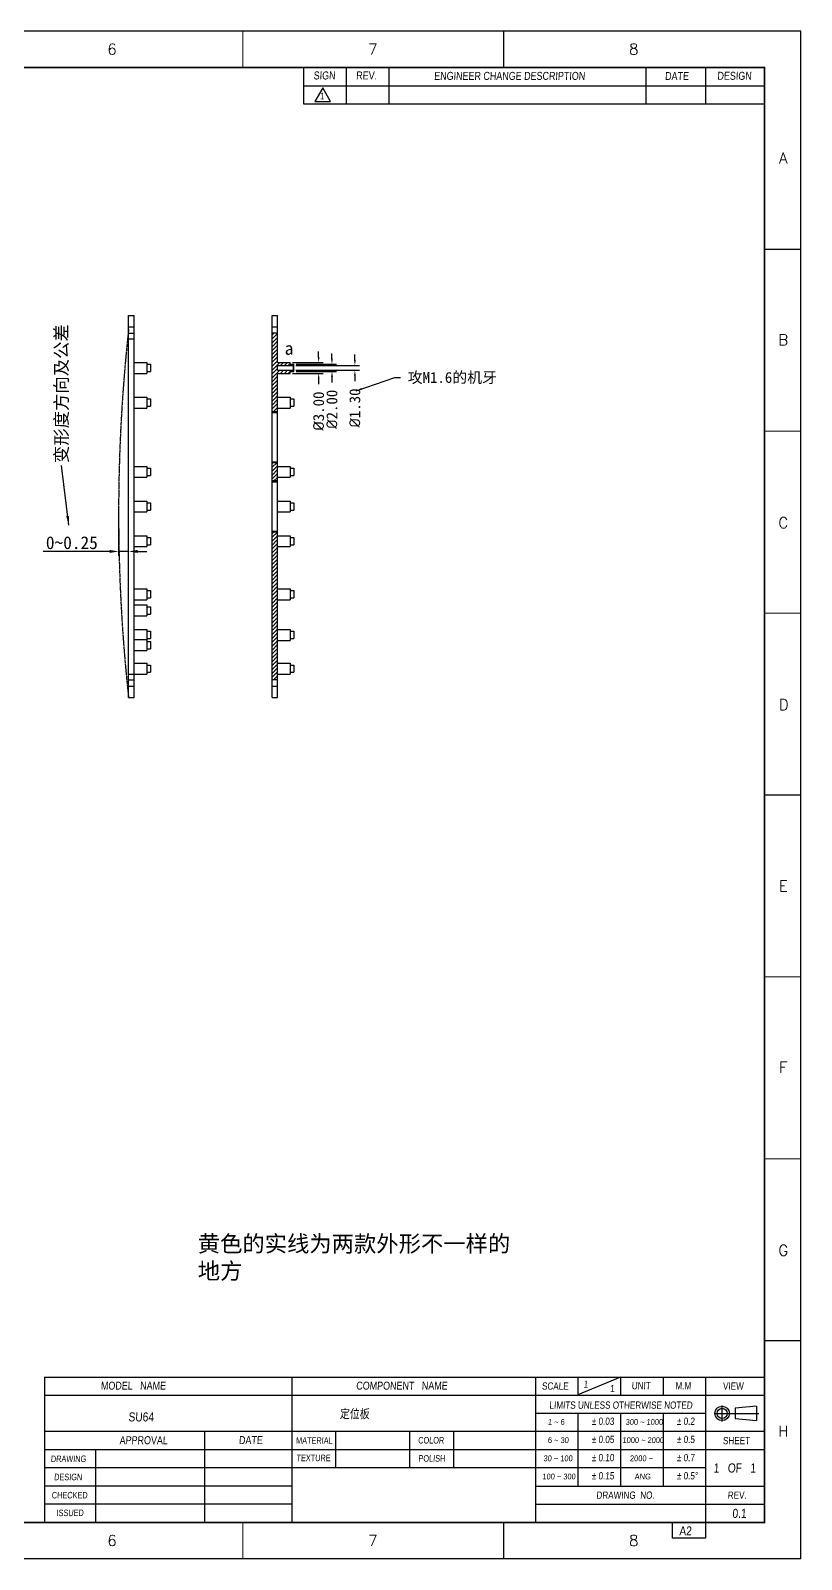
# Model space of a CAD drawing. Header units: millimetres. Extents: x -704 to 518, y -158 to 262.
# Drawn here: x -322 to -110, y -157.9 to 262.4 of the extents above; entities that cross this region are included whole.
import ezdxf
from ezdxf.enums import TextEntityAlignment as Align

# ---------------------------------------------------------------- set-up
doc = ezdxf.new("R2010")
doc.units = ezdxf.units.MM
doc.linetypes.add('DOT', pattern=[0.2, 0.1, -0.1])
for name, color, linetype in [('0 @ 1', 7, 'Continuous'), ('02___PRT_ALL_AXES', 7, 'Continuous'), ('06___PRT_ALL_SURFS', 7, 'Continuous'), ('TEXT', 6, 'Continuous')]:
    doc.layers.add(name, color=color, linetype=linetype)
doc.styles.add('POSITION', font='romanc.shx', dxfattribs={"height": 3})
doc.styles.get("Standard").update_dxf_attribs({"font": ''})
doc.styles.add('TEXT', font='arial.ttf', dxfattribs={"width": 0.8, "oblique": 3, "height": 2.5})
doc.styles.add('说明', font='', dxfattribs={"height": 3})
doc.styles.get('Standard').set_extended_font_data('SimSun')
doc.styles.get('说明').set_extended_font_data('SimSun')
doc.dimstyles.new('jw-1', dxfattribs={"dimtxt": 3.5, "dimasz": 2.5, "dimexe": 1.25, "dimexo": 0.625, "dimtad": 1, "dimzin": 1, "dimtxsty": 'Standard', "dimcen": 2.5, "dimclrd": 3, "dimclre": 3, "dimclrt": 3, "dimadec": 1, "dimazin": 0, "dimtfac": 1, "dimtmove": 0, "dimatfit": 3, "dimfxl": 0, "dimarcsym": 0})
doc.dimstyles.get("Standard").update_dxf_attribs({"dimtxt": 3, "dimasz": 1.5, "dimexe": 1.25, "dimexo": 0.65, "dimgap": 2, "dimtad": 0, "dimzin": 0, "dimdsep": 46, "dimtxsty": 'Standard', "dimcen": 2, "dimclrd": 3, "dimclre": 3, "dimclrt": 3, "dimazin": 0, "dimtfac": 1, "dimtofl": 0, "dimtmove": 0, "dimatfit": 3, "dimfxl": 0, "dimtolj": 1, "dimtzin": 0, "dimarcsym": 0})

# ---------------------------------------------------------------- blocks, each defined once
blk = doc.blocks.new('TITLE_MODIFY')
for p, q in [((-126.75, 0.16), (-126.75, -9.84)), ((-126.75, 0.16), (0, 0.16)), ((-115.05, 0.16), (-115.05, -9.84)), ((-103.35, 0.16), (-103.35, -9.84)), ((-32.65, 0.16), (-32.65, -9.74)), ((-16.2, 0.16), (-16.2, -9.84)), ((0, -9.84), (0, 0.16)), ((-126.75, -4.84), (0, -4.84)), ((-126.75, -9.84), (0, -9.84))]:
    blk.add_line(p, q)
at = {"layer": 'TEXT'}
blk.add_lwpolyline([(-121.5, -5.4), (-123.66, -9.15), (-119.33, -9.15)], close=True, dxfattribs=at)
at = {"style": 'TEXT', "oblique": 3, "width": 0.8}
for s, p in [('SIGN', (-124.03, -3.13)), ('REV.', (-112.33, -3.13)), ('ENGINEER CHANGE DESCRIPTION', (-90.88, -3.25)), ('DATE', (-27.39, -3.29)), ('DESIGN', (-12.99, -3.23))]:
    blk.add_text(s, height=2.2, dxfattribs=at).set_placement(p)
at = {"layer": 'TEXT', "style": 'TEXT', "oblique": 3, "width": 0.8}
blk.add_text('1', height=1.8, dxfattribs=at).set_placement((-122.22, -8.58))
blk = doc.blocks.new('*D93')
at = {"color": 3, "lineweight": -2, "transparency": 16777216}
for p, q in [((-242.74, 172.62), (-242.74, 174.12)), ((-249.89, 171.12), (-241.49, 171.12)), ((-249.89, 168.12), (-241.49, 168.12)), ((-242.74, 166.62), (-242.74, 165.12))]:
    blk.add_line(p, q, dxfattribs=at)
at = {"color": 3, "transparency": 16777216}
for points in [[(-242.99, 172.62), (-242.49, 172.62), (-242.74, 171.12)], [(-242.99, 166.62), (-242.49, 166.62), (-242.74, 168.12)]]:
    blk.add_solid(points, dxfattribs=at)
at = {"layer": 'Defpoints', "color": 0, "transparency": 16777216}
for p in [(-250.54, 171.12), (-250.54, 168.12), (-242.74, 168.12)]:
    blk.add_point(p, dxfattribs=at)
at = {"color": 3, "transparency": 16777216, "insert": (-242.74, 157.74), "char_height": 3, "attachment_point": 5, "rotation": 90}
blk.add_mtext('\\A1;{\\fISOCPEUR|b0|i0|c0|p34;%%C}3.00', dxfattribs=at)
blk = doc.blocks.new('*D94')
at = {"color": 3, "lineweight": -2, "transparency": 16777216}
for p, q in [((-239.08, 172.12), (-239.08, 173.62)), ((-248.89, 170.62), (-237.83, 170.62)), ((-248.89, 168.62), (-237.83, 168.62)), ((-239.08, 167.12), (-239.08, 165.62))]:
    blk.add_line(p, q, dxfattribs=at)
at = {"color": 3, "transparency": 16777216}
for points in [[(-239.33, 172.12), (-238.83, 172.12), (-239.08, 170.62)], [(-239.33, 167.12), (-238.83, 167.12), (-239.08, 168.62)]]:
    blk.add_solid(points, dxfattribs=at)
at = {"layer": 'Defpoints', "color": 0, "transparency": 16777216}
for p in [(-249.54, 170.62), (-249.54, 168.62), (-239.08, 168.62)]:
    blk.add_point(p, dxfattribs=at)
at = {"color": 3, "transparency": 16777216, "insert": (-239.08, 158.24), "char_height": 3, "attachment_point": 5, "rotation": 90}
blk.add_mtext('\\A1;{\\fISOCPEUR|b0|i0|c0|p34;%%C}2.00', dxfattribs=at)
blk = doc.blocks.new('*D95')
at = {"color": 3, "lineweight": -2, "transparency": 16777216}
for p, q in [((-232.77, 171.77), (-232.77, 173.27)), ((-249.04, 170.27), (-231.52, 170.27)), ((-249.04, 168.97), (-231.52, 168.97)), ((-232.77, 167.47), (-232.77, 165.97))]:
    blk.add_line(p, q, dxfattribs=at)
at = {"color": 3, "transparency": 16777216}
for points in [[(-233.02, 171.77), (-232.52, 171.77), (-232.77, 170.27)], [(-233.02, 167.47), (-232.52, 167.47), (-232.77, 168.97)]]:
    blk.add_solid(points, dxfattribs=at)
at = {"layer": 'Defpoints', "color": 0, "transparency": 16777216}
for p in [(-249.69, 170.27), (-249.69, 168.97), (-232.77, 168.97)]:
    blk.add_point(p, dxfattribs=at)
at = {"color": 3, "transparency": 16777216, "insert": (-232.77, 158.59), "char_height": 3, "attachment_point": 5, "rotation": 90}
blk.add_mtext('\\A1;{\\fISOCPEUR|b0|i0|c0|p34;%%C}1.30', dxfattribs=at)
blk = doc.blocks.new('*D101')
at = {"color": 3, "lineweight": -2, "transparency": 16777216}
for p, q in [((-297.75, 129.87), (-297.75, 117.91)), ((-300.25, 119.16), (-318.47, 119.16)), ((-295.02, 119.16), (-297.75, 119.16)), ((-295.02, 118.77), (-295.02, 120.41)), ((-292.52, 119.16), (-290.02, 119.16))]:
    blk.add_line(p, q, dxfattribs=at)
at = {"color": 3, "transparency": 16777216}
for points in [[(-300.25, 119.58), (-300.25, 118.75), (-297.75, 119.16)], [(-292.52, 119.58), (-292.52, 118.75), (-295.02, 119.16)]]:
    blk.add_solid(points, dxfattribs=at)
at = {"layer": 'Defpoints', "color": 0, "transparency": 16777216}
for p in [(-297.75, 130.49), (-297.75, 119.16), (-295.02, 118.14)]:
    blk.add_point(p, dxfattribs=at)
at = {"color": 3, "transparency": 16777216, "insert": (-310.61, 121.54), "char_height": 3.5, "attachment_point": 5}
blk.add_mtext('0~0.25', dxfattribs=at)

msp = doc.modelspace()

# ---------------------------------------------------------------- hatches: boundary and pattern name
at = {"linetype": 'Continuous'}
h = msp.add_hatch(dxfattribs=at)
h.set_pattern_fill('XSEC0001', color=2, scale=0.755971, angle=45, style=0, pattern_type=0)
h.set_pattern_definition([(45, (-656.81405, -147.7954), (-0.5345523, 0.5345523), [])])
edge = h.paths.add_edge_path()
edge.add_line((-255.539, 83.902), (-255.539, 124.502))
edge.add_line((-254.039, 124.502), (-255.539, 124.502))
edge.add_line((-254.039, 83.902), (-254.039, 124.502))
edge.add_line((-254.039, 83.902), (-255.539, 83.902))
edge = h.paths.add_edge_path()
edge.add_line((-255.539, 138.532), (-255.539, 143.552))
edge.add_line((-254.039, 143.552), (-255.539, 143.552))
edge.add_line((-254.039, 138.532), (-254.039, 143.552))
edge.add_line((-254.039, 138.532), (-255.539, 138.532))
edge = h.paths.add_edge_path()
edge.add_line((-255.539, 157.582), (-255.539, 179.132))
edge.add_line((-254.039, 179.132), (-255.539, 179.132))
edge.add_line((-254.039, 171.117), (-254.039, 179.132))
edge.add_line((-254.039, 171.117), (-250.539, 171.117))
edge.add_line((-250.539, 170.617), (-250.539, 171.117))
edge.add_line((-250.539, 170.617), (-249.539, 170.617))
edge.add_line((-249.539, 170.617), (-249.539, 170.417))
edge.add_line((-249.689, 170.267), (-249.539, 170.417))
edge.add_line((-254.039, 170.267), (-249.689, 170.267))
edge.add_line((-254.039, 168.967), (-254.039, 170.267))
edge.add_line((-254.039, 168.967), (-249.689, 168.967))
edge.add_line((-249.689, 168.967), (-249.539, 168.817))
edge.add_line((-249.539, 168.817), (-249.539, 168.617))
edge.add_line((-250.539, 168.617), (-249.539, 168.617))
edge.add_line((-250.539, 168.117), (-250.539, 168.617))
edge.add_line((-254.039, 168.117), (-250.539, 168.117))
edge.add_line((-254.039, 157.582), (-254.039, 168.117))
edge.add_line((-254.039, 157.582), (-255.539, 157.582))

# ---------------------------------------------------------------- linework, layer by layer
for p, q in [((-110.119, 262.205), (-704.119, 262.205)), ((-110.119, -157.795), (-110.119, 262.205)), ((-318.119, -107.795), (-120.119, -107.795)), ((-318.119, -107.795), (-318.119, -147.795)), ((-250.119, -107.795), (-250.119, -147.795)), ((-183.119, -107.795), (-183.119, -147.795)), ((-159.719, -107.795), (-171.419, -112.695)), ((-171.419, -107.795), (-171.419, -112.695)), ((-159.719, -107.795), (-159.719, -112.695)), ((-148.019, -107.795), (-148.019, -112.695)), ((-136.319, -107.795), (-136.319, -147.795)), ((-120.119, -107.795), (-120.119, -147.795)), ((-318.119, -112.795), (-120.119, -112.795)), ((-122.37, -115.795), (-128.179, -116.395)), ((-128.179, -116.395), (-128.179, -119.195)), ((-122.37, -115.795), (-122.37, -119.795)), ((-136.319, -117.795), (-183.119, -117.795)), ((-171.419, -117.795), (-171.419, -137.795)), ((-159.719, -117.795), (-159.719, -137.795)), ((-148.019, -117.795), (-148.019, -137.795)), ((-128.179, -119.195), (-122.37, -119.795)), ((-120.119, -122.795), (-318.119, -122.795)), ((-274.119, -122.795), (-274.119, -147.795)), ((-238.119, -122.795), (-238.119, -132.795)), ((-217.619, -132.795), (-217.619, -122.795)), ((-205.619, -122.795), (-205.619, -132.795)), ((-120.119, -127.795), (-318.119, -127.795)), ((-304.119, -127.795), (-304.119, -147.795)), ((-136.319, -132.795), (-318.119, -132.795)), ((-250.119, -132.795), (-313.119, -132.795)), ((-250.119, -137.795), (-318.119, -137.795)), ((-183.119, -137.795), (-120.119, -137.795)), ((-250.119, -142.795), (-318.119, -142.795)), ((-183.119, -142.795), (-120.119, -142.795)), ((-318.119, -147.795), (-120.119, -147.795)), ((-145.411, -152.095), (-145.411, -147.795)), ((-136.319, -147.795), (-136.319, -152.095)), ((-136.319, -152.095), (-145.411, -152.095)), ((-110.119, -157.795), (-704.119, -157.795))]:
    msp.add_line(p, q)
at = {"color": 7, "linetype": 'Continuous'}
for p, q in [((-295.018, 79.052), (-295.018, 183.982)), ((-295.018, 183.982), (-293.518, 183.982)), ((-295.018, 180.932), (-293.518, 180.932)), ((-293.518, 79.052), (-293.518, 183.982)), ((-255.539, 79.052), (-255.539, 183.982)), ((-255.539, 183.982), (-254.039, 183.982)), ((-255.539, 180.932), (-254.039, 180.932)), ((-254.039, 171.117), (-254.039, 183.982)), ((-295.018, 179.132), (-293.518, 179.132)), ((-295.018, 177.632), (-293.518, 177.632)), ((-254.039, 179.132), (-255.539, 179.132)), ((-290.018, 170.617), (-289.018, 170.617)), ((-290.018, 168.617), (-289.018, 168.617)), ((-289.018, 170.617), (-289.018, 168.617)), ((-254.039, 171.117), (-250.539, 171.117)), ((-254.039, 168.967), (-254.039, 170.267)), ((-254.039, 170.267), (-249.689, 170.267)), ((-254.039, 168.967), (-249.689, 168.967)), ((-250.539, 170.617), (-250.539, 171.117)), ((-250.539, 170.617), (-249.539, 170.617)), ((-250.539, 168.117), (-250.539, 168.617)), ((-250.539, 168.617), (-249.539, 168.617)), ((-249.689, 170.267), (-249.539, 170.417)), ((-249.689, 168.967), (-249.689, 170.267)), ((-249.689, 168.967), (-249.539, 168.817)), ((-249.539, 168.617), (-249.539, 170.617)), ((-254.039, 79.052), (-254.039, 168.117)), ((-254.039, 168.117), (-250.539, 168.117)), ((-290.018, 161.092), (-289.018, 161.092)), ((-289.018, 161.092), (-289.018, 159.092)), ((-254.039, 161.592), (-250.539, 161.592)), ((-250.539, 161.092), (-249.539, 161.092)), ((-249.539, 161.092), (-249.539, 159.092)), ((-290.018, 159.092), (-289.018, 159.092)), ((-254.039, 157.582), (-255.539, 157.582)), ((-255.539, 157.382), (-254.039, 157.382)), ((-254.039, 158.592), (-250.539, 158.592)), ((-250.539, 159.092), (-249.539, 159.092)), ((-255.539, 143.752), (-254.039, 143.752)), ((-254.039, 143.552), (-255.539, 143.552)), ((-290.018, 142.042), (-289.018, 142.042)), ((-290.018, 140.042), (-289.018, 140.042)), ((-289.018, 142.042), (-289.018, 140.042)), ((-254.039, 142.542), (-250.539, 142.542)), ((-254.039, 139.542), (-250.539, 139.542)), ((-250.539, 142.042), (-249.539, 142.042)), ((-250.539, 140.042), (-249.539, 140.042)), ((-249.539, 142.042), (-249.539, 140.042)), ((-254.039, 138.532), (-255.539, 138.532)), ((-255.539, 138.332), (-254.039, 138.332)), ((-290.018, 132.517), (-289.018, 132.517)), ((-290.018, 130.517), (-289.018, 130.517)), ((-289.018, 132.517), (-289.018, 130.517)), ((-254.039, 133.017), (-250.539, 133.017)), ((-250.539, 132.517), (-249.539, 132.517)), ((-250.539, 130.517), (-249.539, 130.517)), ((-249.539, 132.517), (-249.539, 130.517)), ((-254.039, 130.017), (-250.539, 130.017)), ((-290.018, 122.992), (-289.018, 122.992)), ((-289.018, 122.992), (-289.018, 120.992)), ((-255.539, 124.702), (-254.039, 124.702)), ((-254.039, 124.502), (-255.539, 124.502)), ((-254.039, 123.492), (-250.539, 123.492)), ((-250.539, 122.992), (-249.539, 122.992)), ((-249.539, 122.992), (-249.539, 120.992)), ((-290.018, 120.992), (-289.018, 120.992)), ((-254.039, 120.492), (-250.539, 120.492)), ((-250.539, 120.992), (-249.539, 120.992)), ((-290.018, 108.387), (-289.018, 108.387)), ((-290.018, 106.387), (-289.018, 106.387)), ((-289.018, 108.387), (-289.018, 106.387)), ((-254.039, 108.887), (-250.539, 108.887)), ((-254.039, 105.887), (-250.539, 105.887)), ((-250.539, 108.387), (-249.539, 108.387)), ((-250.539, 106.387), (-249.539, 106.387)), ((-249.539, 108.387), (-249.539, 106.387)), ((-290.018, 103.942), (-289.018, 103.942)), ((-290.018, 101.942), (-289.018, 101.942)), ((-289.018, 103.942), (-289.018, 101.942)), ((-290.018, 97.217), (-289.018, 97.217)), ((-289.018, 97.217), (-289.018, 95.217)), ((-254.039, 97.717), (-250.539, 97.717)), ((-250.539, 97.217), (-249.539, 97.217)), ((-249.539, 97.217), (-249.539, 95.217)), ((-290.018, 95.217), (-289.018, 95.217)), ((-290.018, 94.417), (-289.018, 94.417)), ((-289.018, 94.417), (-289.018, 92.417)), ((-254.039, 94.717), (-250.539, 94.717)), ((-250.539, 95.217), (-249.539, 95.217)), ((-290.018, 92.417), (-289.018, 92.417)), ((-254.039, 88.437), (-250.539, 88.437)), ((-295.018, 85.402), (-293.518, 85.402)), ((-290.018, 87.937), (-289.018, 87.937)), ((-290.018, 85.937), (-289.018, 85.937)), ((-289.018, 87.937), (-289.018, 85.937)), ((-254.039, 85.437), (-250.539, 85.437)), ((-250.539, 87.937), (-249.539, 87.937)), ((-250.539, 85.937), (-249.539, 85.937)), ((-249.539, 87.937), (-249.539, 85.937)), ((-295.018, 83.902), (-293.518, 83.902)), ((-295.018, 82.102), (-293.518, 82.102)), ((-254.039, 83.902), (-255.539, 83.902)), ((-255.539, 82.102), (-254.039, 82.102)), ((-295.018, 79.052), (-293.518, 79.052)), ((-255.539, 79.052), (-254.039, 79.052))]:
    msp.add_line(p, q, dxfattribs=at)
at = {"ltscale": 0.5}
for p, q in [((-131.779, -120.001), (-131.779, -115.635)), ((-133.923, -117.795), (-121.699, -117.795))]:
    msp.add_line(p, q, dxfattribs=at)
at = {"const_width": 0.3}
for points in [[(-263.619, 252.205), (-263.619, 262.205)], [(-191.869, 252.205), (-191.869, 262.205)], [(-120.119, 202.205), (-110.119, 202.205)], [(-120.119, 152.205), (-110.119, 152.205)], [(-120.119, 102.205), (-110.119, 102.205)], [(-110.119, 52.205), (-120.119, 52.205)], [(-120.119, 2.205), (-110.119, 2.205)], [(-120.119, -47.795), (-110.119, -47.795)], [(-120.119, -97.795), (-110.119, -97.795)], [(-263.619, -147.795), (-263.619, -157.795)], [(-191.869, -147.795), (-191.869, -157.795)]]:
    msp.add_lwpolyline(points, dxfattribs=at)
at = {"const_width": 0.5}
msp.add_lwpolyline([(-694.119, -147.795), (-120.119, -147.795), (-120.119, 252.205), (-694.119, 252.205)], close=True, dxfattribs=at)
for radius in [2, 1.4]:
    msp.add_circle((-131.779, -117.795), radius)
at = {"color": 4, "linetype": 'DOT'}
msp.add_arc((170.166, 129.602), 467.922, 173.79818, 186.20182, dxfattribs=at)
at = {"layer": '02___PRT_ALL_AXES', "color": 7, "linetype": 'Continuous'}
for p, q in [((-293.518, 171.117), (-290.018, 171.117)), ((-290.018, 171.117), (-290.018, 168.117)), ((-293.518, 168.117), (-290.018, 168.117)), ((-293.518, 161.592), (-290.018, 161.592)), ((-290.018, 161.592), (-290.018, 158.592)), ((-250.539, 161.592), (-250.539, 158.592)), ((-293.518, 158.592), (-290.018, 158.592)), ((-293.518, 142.542), (-290.018, 142.542)), ((-293.518, 139.542), (-290.018, 139.542)), ((-290.018, 142.542), (-290.018, 139.542)), ((-250.539, 142.542), (-250.539, 139.542)), ((-293.518, 133.017), (-290.018, 133.017)), ((-293.518, 130.04), (-293.518, 132.995)), ((-290.018, 133.017), (-290.018, 130.017)), ((-250.539, 133.017), (-250.539, 130.017)), ((-293.518, 130.017), (-290.018, 130.017)), ((-293.518, 123.492), (-290.018, 123.492)), ((-290.018, 123.492), (-290.018, 120.492)), ((-250.539, 123.492), (-250.539, 120.492)), ((-293.518, 120.492), (-290.018, 120.492)), ((-293.518, 108.887), (-290.018, 108.887)), ((-293.518, 105.887), (-290.018, 105.887)), ((-290.018, 108.887), (-290.018, 105.887)), ((-250.539, 108.887), (-250.539, 105.887)), ((-293.518, 104.442), (-290.018, 104.442)), ((-293.518, 101.442), (-290.018, 101.442)), ((-290.018, 104.442), (-290.018, 101.442)), ((-293.518, 97.717), (-290.018, 97.717)), ((-290.018, 97.717), (-290.018, 91.917)), ((-250.539, 97.717), (-250.539, 94.717)), ((-293.518, 94.917), (-290.018, 94.917)), ((-293.518, 91.917), (-290.018, 91.917)), ((-293.518, 88.437), (-290.018, 88.437)), ((-290.018, 88.437), (-290.018, 85.437)), ((-250.539, 88.437), (-250.539, 85.437)), ((-293.518, 85.437), (-290.018, 85.437))]:
    msp.add_line(p, q, dxfattribs=at)
at = {"layer": '06___PRT_ALL_SURFS', "color": 7, "linetype": 'Continuous'}
msp.add_line((-255.539, 131.517), (-255.539, 133.485), dxfattribs=at)

# ---------------------------------------------------------------- block references
msp.add_blockref('TITLE_MODIFY', (-120.119, 252.048))

# ---------------------------------------------------------------- texts
at = {"style": 'POSITION'}
for s, p in [('6', (-299.562, 257.25)), ('7', (-227.819, 257.25)), ('8', (-156.075, 257.25)), ('A', (-114.959, 227.341)), ('B', (-114.959, 177.337)), ('C', (-114.959, 127.053)), ('D', (-114.82, 77.049)), ('E', (-114.959, 27.183)), ('F', (-114.959, -22.683)), ('G', (-114.959, -72.966)), ('H', (-114.959, -122.692)), ('6', (-299.562, -152.75)), ('7', (-227.819, -152.75)), ('8', (-156.075, -152.75))]:
    msp.add_text(s, height=3, dxfattribs=at).set_placement(p, align=Align.MIDDLE_CENTER)
at = {"style": 'TEXT', "oblique": 3, "width": 0.8}
for s, height, p in [('MODEL   NAME', 2.2, (-302.656, -111.274)), ('COMPONENT   NAME', 2.2, (-232.437, -111.274)), ('SCALE', 2, (-181.354, -111.277)), ('UNIT', 2, (-156.668, -111.177)), ('M.M', 2, (-144.677, -111.177)), ('VIEW', 2, (-131.586, -111.277)), ('LIMITS UNLESS OTHERWISE NOTED', 2, (-179.29, -116.524)), ('1 ~ 6', 1.6, (-179.722, -120.951)), ('%%P 0.03', 2, (-167.652, -120.951)), ('300 ~ 1000', 1.6, (-158.341, -120.951)), ('%%P 0.2', 2, (-144.252, -120.951)), ('APPROVAL', 2.2, (-297.507, -126.274)), ('DATE', 2.2, (-264.69, -126.232)), ('MATERIAL', 1.8, (-248.984, -126.152)), ('COLOR', 1.8, (-215.399, -126.078)), ('6 ~ 30', 1.6, (-179.722, -125.951)), ('%%P 0.05', 2, (-167.652, -125.951)), ('1000 ~ 2000', 1.6, (-159.203, -125.951)), ('%%P 0.5', 2, (-144.252, -125.951)), ('SHEET', 2, (-131.586, -126.277)), ('DRAWING', 1.8, (-316.415, -131.182)), ('TEXTURE', 1.8, (-248.869, -130.94)), ('POLISH', 1.8, (-215.314, -131.078)), ('30 ~ 100', 1.6, (-180.925, -130.951)), ('%%P 0.10', 2, (-167.652, -130.951)), ('2000 ~ ', 1.6, (-157.148, -130.951)), ('%%P 0.7', 2, (-144.252, -130.951)), ('DESIGN', 1.8, (-315.506, -136.181)), ('100 ~ 300', 1.6, (-181.232, -135.951)), ('%%P 0.15', 2, (-167.652, -135.951)), ('ANG', 1.6, (-155.856, -135.951)), ('%%P 0.5%%D', 2, (-144.252, -135.951)), ('CHECKED', 1.8, (-316.149, -141.181)), ('DRAWING  NO.', 2, (-166.38, -141.277)), ('REV.', 2, (-130.262, -141.277)), ('ISSUED', 1.8, (-314.846, -146.045))]:
    msp.add_text(s, height=height, dxfattribs=at).set_placement(p)
at = {"color": 3, "insert": (-315.252, 143.456), "char_height": 3.5, "attachment_point": 1, "rotation": 90}
msp.add_mtext('{\\fSimSun|b0|i0|c134|p2;\\C6;变形度方向及公差}', dxfattribs=at)
at = {"insert": (-252.079, 176.731), "char_height": 3.5, "attachment_point": 1}
msp.add_mtext_dynamic_manual_height_columns('{\\fSimSun|b0|i0|c134|p2;\\C6;a}', width=3.5, gutter_width=1, heights=[0], dxfattribs=at)
at = {"color": 3, "insert": (-218.245, 168.495), "char_height": 3, "attachment_point": 1}
msp.add_mtext('攻M1.6的机牙', dxfattribs=at)
at = {"layer": '0 @ 1', "color": 1, "insert": (-275.982, -68.894), "char_height": 4.5, "attachment_point": 1, "style": '说明'}
msp.add_mtext_dynamic_manual_height_columns('{\\C6;黄色的实线为两款外形不一样的地方}', width=89.67282, gutter_width=22.5, heights=[0], dxfattribs=at)
at = {"layer": 'TEXT', "style": 'TEXT', "oblique": 3, "width": 0.8}
for s, height, p in [('1', 2, (-169.898, -110.76)), ('1', 2, (-162.592, -111.952)), ('SU64', 2.5, (-295.067, -120.013)), ('定位板', 2.5, (-236.953, -119.136)), ('1   OF   1', 2.5, (-134.146, -134.053)), ('0.1', 2.5, (-128.974, -146.533))]:
    msp.add_text(s, height=height, dxfattribs=at).set_placement(p)
at = {"layer": 'TEXT', "color": 7, "style": 'TEXT', "oblique": 3, "width": 0.8}
msp.add_text('A2', height=2.5, dxfattribs=at).set_placement((-143.579, -151.361))

# ---------------------------------------------------------------- dimensions: what is measured, and where the dimension line sits
at = {"color": 7}
for base, p1, p2, picture, middle in [((-242.737, 168.117), (-250.539, 171.117), (-250.539, 168.117), '*D93', (-242.737, 157.736)), ((-232.774, 168.967), (-249.689, 170.267), (-249.689, 168.967), '*D95', (-232.774, 158.586)), ((-239.08, 168.617), (-249.539, 170.617), (-249.539, 168.617), '*D94', (-239.08, 158.236))]:
    dim = msp.add_linear_dim(base=base, p1=p1, p2=p2, angle=90, text='{\\fISOCPEUR|b0|i0|c0|p34;%%C}<>', dimstyle='Standard', dxfattribs=at)
    dim.commit()
    dim.dimension.update_dxf_attribs({"geometry": picture, "text_midpoint": middle})
dim = msp.add_linear_dim(base=(-297.749, 119.163), p1=(-295.018, 118.145), p2=(-297.749, 130.494), text='0~0.25', dimstyle='jw-1')
dim.commit()
dim.dimension.update_dxf_attribs({"geometry": '*D101', "text_midpoint": (-310.609, 121.538)})

# ---------------------------------------------------------------- leaders
at = {"annotation_type": 0, "has_hookline": 1, "hookline_direction": 0, "text_width": 39.575, "horizontal_direction": (0, 1, 0)}
msp.add_leader([(-311.445, 126.421), (-313.502, 142.831)], dimstyle='jw-1', override={"dimgap": 0.625, "dimtad": 0}, dxfattribs=at)
at = {"color": 7, "annotation_type": 0, "has_hookline": 1, "hookline_direction": 0, "text_width": 25.324}
msp.add_leader([(-232.388, 163.345), (-221.745, 166.995), (-220.245, 166.995)], dimstyle='Standard', override={"dimgap": 2, "dimtad": 0}, dxfattribs=at)

doc.saveas('drawing.dxf')
